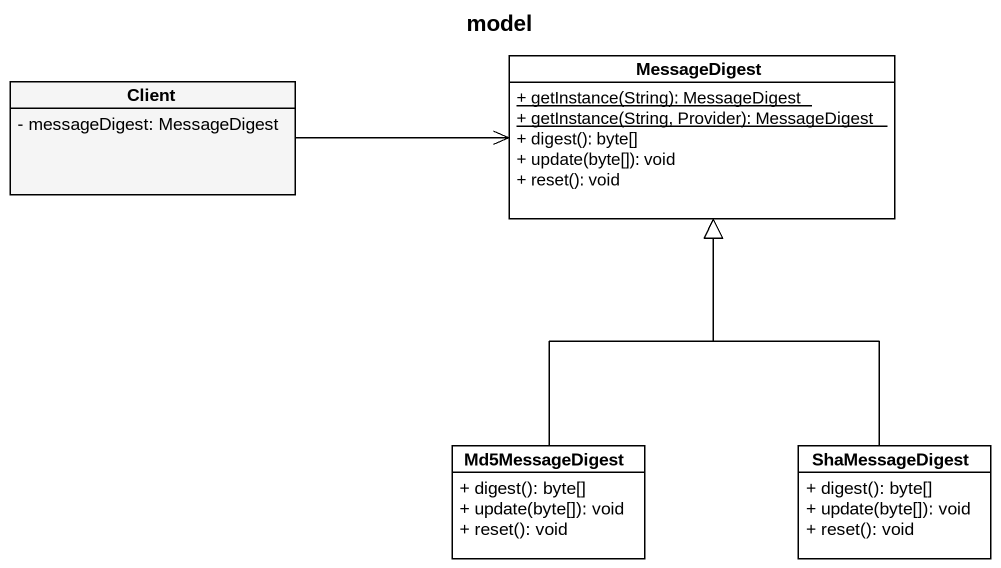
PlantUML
@startuml
title model
hide circle
hide empty members
skinparam classAttributeIconSize 0
class MessageDigest #FFFFFF {
  {static} + getInstance(String): MessageDigest
  {static} + getInstance(String, Provider): MessageDigest
  + digest(): byte[]
  + update(byte[]): void
  + reset(): void
}
class Client #F5F5F5 {
  - messageDigest: MessageDigest
}
class Md5MessageDigest #FFFFFF {
  + digest(): byte[]
  + update(byte[]): void
  + reset(): void
}
class ShaMessageDigest #FFFFFF {
  + digest(): byte[]
  + update(byte[]): void
  + reset(): void
}
Client -right-> MessageDigest
Md5MessageDigest -up-|> MessageDigest
ShaMessageDigest -up-|> MessageDigest
@enduml
